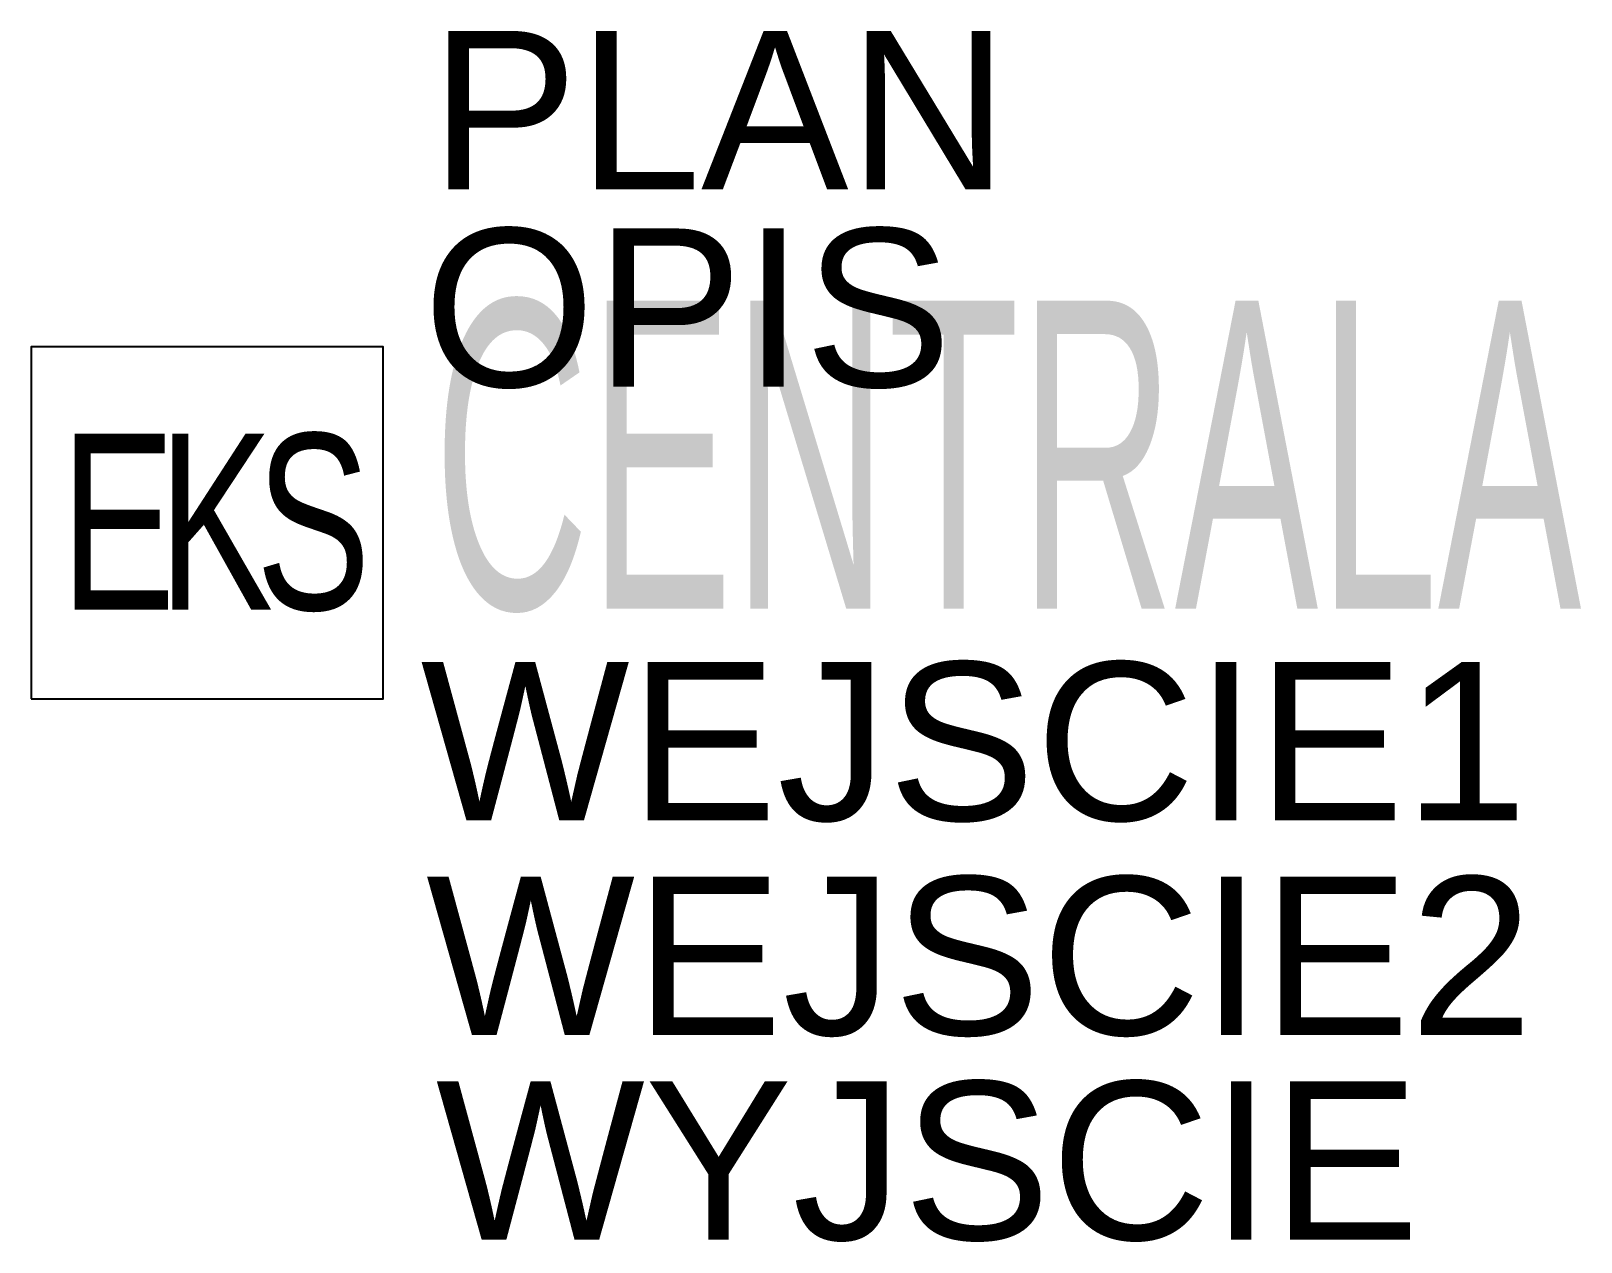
# Model space of a CAD drawing. Header units: millimetres. Extents: x -200 to 1561, y -817 to 559.
import ezdxf

# ---------------------------------------------------------------- set-up
doc = ezdxf.new("R2010")
doc.units = ezdxf.units.MM
doc.styles.add('Opisest3', font='arial.ttf', dxfattribs={"width": 0.5})
doc.styles.get("Standard").update_dxf_attribs({"font": 'arial.ttf'})

msp = doc.modelspace()

# ---------------------------------------------------------------- linework, layer by layer
msp.add_lwpolyline([(-200, -200), (200, -200), (200, 200), (-200, 200)], close=True)

# ---------------------------------------------------------------- texts
at = {"insert": (0, 0), "char_height": 200, "width": 400, "attachment_point": 5}
msp.add_mtext('\\T0.75;\\W0.7;EKS', dxfattribs=at)
for tag, p, flags in [('PLAN', (253.7, 379.1), 8), ('OPIS', (245.4, 154.7), 9), ('WEJSCIE1', (242.7, -338.1), 9), ('WEJSCIE2', (248.9, -581.9), 9), ('WYJSCIE', (260, -814.6), 9)]:
    msp.add_attdef(tag, p, 'xx', height=180, dxfattribs=dict(flags=flags))
at = {"style": 'Opisest3', "width": 0.5, "flags": 9}
msp.add_attdef('CENTRALA', (257.5, -97.4), 'xx', height=350, dxfattribs=at)

doc.saveas('drawing.dxf')
